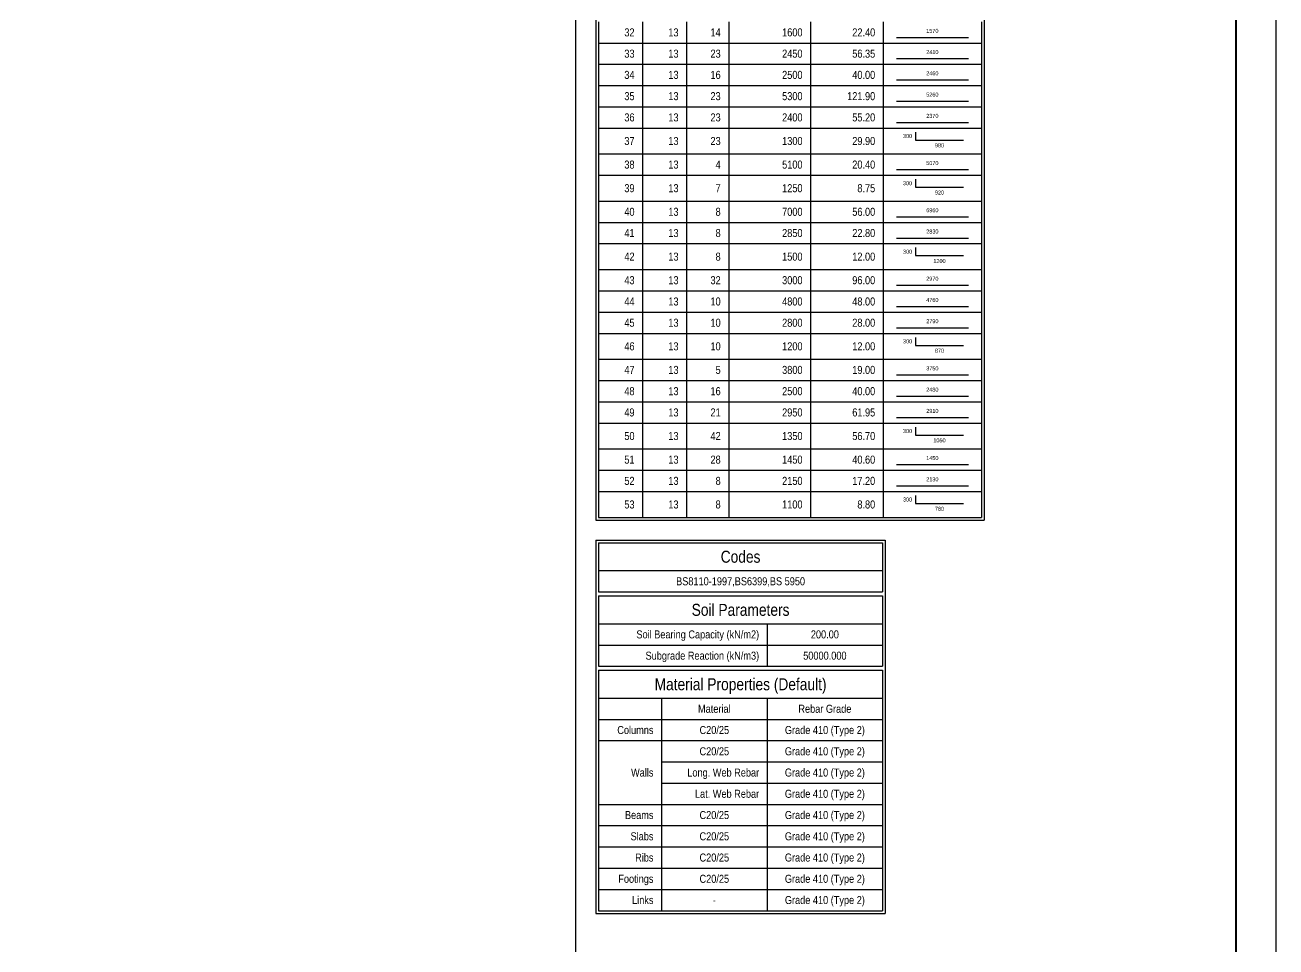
# Model space of a CAD drawing. Extents: x 0 to 206258, y -403073 to 0.
# Drawn here: x 180321 to 195955, y -34566 to -23042 of the extents above; entities that cross this region are included whole.
import ezdxf
from ezdxf.enums import TextEntityAlignment as Align

# ---------------------------------------------------------------- set-up
doc = ezdxf.new("R2010")
doc.units = 0
doc.header["$LTSCALE"] = 1000
for name, color, linetype in [('Quantity Table Header', 1, 'Continuous'), ('Quantity Table Title', 1, 'Continuous'), ('Section Small Text', 5, 'Continuous'), ('SHEETSUMMARY-50', 1, 'Continuous'), ('SheetView', 40, 'Continuous'), ('SheetViewOut', 231, 'Continuous')]:
    doc.layers.add(name, color=color, linetype=linetype)
for name, color, linetype, true_color in [('Quantity Table Line', 171, 'Continuous', 0xaaaaff), ('Quantity Table Rebar Line', 112, 'Continuous', 0x00bd5e), ('Quantity Table Text', 8, 'Continuous', 0x414141)]:
    doc.layers.add(name, color=color, linetype=linetype, true_color=true_color)
doc.styles.add('Quantity Table Header', font='ARIALN.TTF', dxfattribs={"height": 100})
doc.styles.add('Quantity Table Text', font='ARIALN.TTF', dxfattribs={"height": 100})
doc.styles.add('Quantity Table Title', font='ARIALN.TTF', dxfattribs={"height": 150})
doc.styles.add('Section Small Text', font='ARIALN.TTF', dxfattribs={"height": 50})

msp = doc.modelspace()

# ---------------------------------------------------------------- linework, layer by layer
at = {"layer": 'Quantity Table Line', "transparency": 33554687}
for points in [[(187455.305, -12896.707), (187455.305, -29230.298)], [(192307.908, -12896.707), (192307.908, -29230.298)], [(187488.638, -23001.653), (187488.638, -23267.278)], [(188038.356, -23001.653), (188038.356, -23267.278)], [(188038.356, -23001.653), (188038.356, -23267.278)], [(188588.074, -23001.653), (188588.074, -23267.278)], [(188588.074, -23001.653), (188588.074, -23267.278)], [(189114.875, -23001.653), (189114.875, -23267.278)], [(189114.875, -23001.653), (189114.875, -23267.278)], [(190137.639, -23001.653), (190137.639, -23267.278)], [(190137.639, -23001.653), (190137.639, -23267.278)], [(191046.016, -23001.653), (191046.016, -23267.278)], [(191046.016, -23001.653), (191046.016, -23267.278)], [(192274.575, -23001.653), (192274.575, -23267.278)], [(187488.638, -23267.278), (188038.356, -23267.278)], [(187488.638, -23267.278), (188038.356, -23267.278)], [(187488.638, -23267.278), (187488.638, -23532.903)], [(188038.356, -23267.278), (188588.074, -23267.278)], [(188038.356, -23267.278), (188038.356, -23532.903)], [(188038.356, -23267.278), (188588.074, -23267.278)], [(188038.356, -23267.278), (188038.356, -23532.903)], [(188588.074, -23267.278), (189114.875, -23267.278)], [(188588.074, -23267.278), (188588.074, -23532.903)], [(188588.074, -23267.278), (189114.875, -23267.278)], [(188588.074, -23267.278), (188588.074, -23532.903)], [(189114.875, -23267.278), (190137.639, -23267.278)], [(189114.875, -23267.278), (189114.875, -23532.903)], [(189114.875, -23267.278), (190137.639, -23267.278)], [(189114.875, -23267.278), (189114.875, -23532.903)], [(190137.639, -23267.278), (191046.016, -23267.278)], [(190137.639, -23267.278), (190137.639, -23532.903)], [(190137.639, -23267.278), (191046.016, -23267.278)], [(190137.639, -23267.278), (190137.639, -23532.903)], [(191046.016, -23267.278), (192274.575, -23267.278)], [(191046.016, -23267.278), (191046.016, -23532.903)], [(191046.016, -23267.278), (192274.575, -23267.278)], [(191046.016, -23267.278), (191046.016, -23532.903)], [(192274.575, -23267.278), (192274.575, -23532.903)], [(187488.638, -23532.903), (188038.356, -23532.903)], [(187488.638, -23532.903), (188038.356, -23532.903)], [(187488.638, -23532.903), (187488.638, -23798.528)], [(188038.356, -23532.903), (188588.074, -23532.903)], [(188038.356, -23532.903), (188038.356, -23798.528)], [(188038.356, -23532.903), (188588.074, -23532.903)], [(188038.356, -23532.903), (188038.356, -23798.528)], [(188588.074, -23532.903), (189114.875, -23532.903)], [(188588.074, -23532.903), (188588.074, -23798.528)], [(188588.074, -23532.903), (189114.875, -23532.903)], [(188588.074, -23532.903), (188588.074, -23798.528)], [(189114.875, -23532.903), (190137.639, -23532.903)], [(189114.875, -23532.903), (189114.875, -23798.528)], [(189114.875, -23532.903), (190137.639, -23532.903)], [(189114.875, -23532.903), (189114.875, -23798.528)], [(190137.639, -23532.903), (191046.016, -23532.903)], [(190137.639, -23532.903), (190137.639, -23798.528)], [(190137.639, -23532.903), (191046.016, -23532.903)], [(190137.639, -23532.903), (190137.639, -23798.528)], [(191046.016, -23532.903), (192274.575, -23532.903)], [(191046.016, -23532.903), (191046.016, -23798.528)], [(191046.016, -23532.903), (192274.575, -23532.903)], [(191046.016, -23532.903), (191046.016, -23798.528)], [(192274.575, -23532.903), (192274.575, -23798.528)], [(187488.638, -23798.528), (188038.356, -23798.528)], [(187488.638, -23798.528), (188038.356, -23798.528)], [(187488.638, -23798.528), (187488.638, -24064.153)], [(188038.356, -23798.528), (188588.074, -23798.528)], [(188038.356, -23798.528), (188038.356, -24064.153)], [(188038.356, -23798.528), (188588.074, -23798.528)], [(188038.356, -23798.528), (188038.356, -24064.153)], [(188588.074, -23798.528), (189114.875, -23798.528)], [(188588.074, -23798.528), (188588.074, -24064.153)], [(188588.074, -23798.528), (189114.875, -23798.528)], [(188588.074, -23798.528), (188588.074, -24064.153)], [(189114.875, -23798.528), (190137.639, -23798.528)], [(189114.875, -23798.528), (189114.875, -24064.153)], [(189114.875, -23798.528), (190137.639, -23798.528)], [(189114.875, -23798.528), (189114.875, -24064.153)], [(190137.639, -23798.528), (191046.016, -23798.528)], [(190137.639, -23798.528), (190137.639, -24064.153)], [(190137.639, -23798.528), (191046.016, -23798.528)], [(190137.639, -23798.528), (190137.639, -24064.153)], [(191046.016, -23798.528), (192274.575, -23798.528)], [(191046.016, -23798.528), (191046.016, -24064.153)], [(191046.016, -23798.528), (192274.575, -23798.528)], [(191046.016, -23798.528), (191046.016, -24064.153)], [(192274.575, -23798.528), (192274.575, -24064.153)], [(187488.638, -24064.153), (188038.356, -24064.153)], [(187488.638, -24064.153), (188038.356, -24064.153)], [(187488.638, -24064.153), (187488.638, -24329.778)], [(188038.356, -24064.153), (188588.074, -24064.153)], [(188038.356, -24064.153), (188038.356, -24329.778)], [(188038.356, -24064.153), (188588.074, -24064.153)], [(188038.356, -24064.153), (188038.356, -24329.778)], [(188588.074, -24064.153), (189114.875, -24064.153)], [(188588.074, -24064.153), (188588.074, -24329.778)], [(188588.074, -24064.153), (189114.875, -24064.153)], [(188588.074, -24064.153), (188588.074, -24329.778)], [(189114.875, -24064.153), (190137.639, -24064.153)], [(189114.875, -24064.153), (189114.875, -24329.778)], [(189114.875, -24064.153), (190137.639, -24064.153)], [(189114.875, -24064.153), (189114.875, -24329.778)], [(190137.639, -24064.153), (191046.016, -24064.153)], [(190137.639, -24064.153), (190137.639, -24329.778)], [(190137.639, -24064.153), (191046.016, -24064.153)], [(190137.639, -24064.153), (190137.639, -24329.778)], [(191046.016, -24064.153), (192274.575, -24064.153)], [(191046.016, -24064.153), (191046.016, -24329.778)], [(191046.016, -24064.153), (192274.575, -24064.153)], [(191046.016, -24064.153), (191046.016, -24329.778)], [(192274.575, -24064.153), (192274.575, -24329.778)], [(187488.638, -24329.778), (188038.356, -24329.778)], [(187488.638, -24329.778), (188038.356, -24329.778)], [(187488.638, -24329.778), (187488.638, -24653.996)], [(188038.356, -24329.778), (188588.074, -24329.778)], [(188038.356, -24329.778), (188038.356, -24653.996)], [(188038.356, -24329.778), (188588.074, -24329.778)], [(188038.356, -24329.778), (188038.356, -24653.996)], [(188588.074, -24329.778), (189114.875, -24329.778)], [(188588.074, -24329.778), (188588.074, -24653.996)], [(188588.074, -24329.778), (189114.875, -24329.778)], [(188588.074, -24329.778), (188588.074, -24653.996)], [(189114.875, -24329.778), (190137.639, -24329.778)], [(189114.875, -24329.778), (189114.875, -24653.996)], [(189114.875, -24329.778), (190137.639, -24329.778)], [(189114.875, -24329.778), (189114.875, -24653.996)], [(190137.639, -24329.778), (191046.016, -24329.778)], [(190137.639, -24329.778), (190137.639, -24653.996)], [(190137.639, -24329.778), (191046.016, -24329.778)], [(190137.639, -24329.778), (190137.639, -24653.996)], [(191046.016, -24329.778), (192274.575, -24329.778)], [(191046.016, -24329.778), (191046.016, -24653.996)], [(191046.016, -24329.778), (192274.575, -24329.778)], [(191046.016, -24329.778), (191046.016, -24653.996)], [(192274.575, -24329.778), (192274.575, -24653.996)], [(187488.638, -24653.996), (188038.356, -24653.996)], [(187488.638, -24653.996), (188038.356, -24653.996)], [(187488.638, -24653.996), (187488.638, -24919.621)], [(188038.356, -24653.996), (188588.074, -24653.996)], [(188038.356, -24653.996), (188038.356, -24919.621)], [(188038.356, -24653.996), (188588.074, -24653.996)], [(188038.356, -24653.996), (188038.356, -24919.621)], [(188588.074, -24653.996), (189114.875, -24653.996)], [(188588.074, -24653.996), (188588.074, -24919.621)], [(188588.074, -24653.996), (189114.875, -24653.996)], [(188588.074, -24653.996), (188588.074, -24919.621)], [(189114.875, -24653.996), (190137.639, -24653.996)], [(189114.875, -24653.996), (189114.875, -24919.621)], [(189114.875, -24653.996), (190137.639, -24653.996)], [(189114.875, -24653.996), (189114.875, -24919.621)], [(190137.639, -24653.996), (191046.016, -24653.996)], [(190137.639, -24653.996), (190137.639, -24919.621)], [(190137.639, -24653.996), (191046.016, -24653.996)], [(190137.639, -24653.996), (190137.639, -24919.621)], [(191046.016, -24653.996), (192274.575, -24653.996)], [(191046.016, -24653.996), (191046.016, -24919.621)], [(191046.016, -24653.996), (192274.575, -24653.996)], [(191046.016, -24653.996), (191046.016, -24919.621)], [(192274.575, -24653.996), (192274.575, -24919.621)], [(187488.638, -24919.621), (188038.356, -24919.621)], [(187488.638, -24919.621), (188038.356, -24919.621)], [(187488.638, -24919.621), (187488.638, -25243.84)], [(188038.356, -24919.621), (188588.074, -24919.621)], [(188038.356, -24919.621), (188038.356, -25243.84)], [(188038.356, -24919.621), (188588.074, -24919.621)], [(188038.356, -24919.621), (188038.356, -25243.84)], [(188588.074, -24919.621), (189114.875, -24919.621)], [(188588.074, -24919.621), (188588.074, -25243.84)], [(188588.074, -24919.621), (189114.875, -24919.621)], [(188588.074, -24919.621), (188588.074, -25243.84)], [(189114.875, -24919.621), (190137.639, -24919.621)], [(189114.875, -24919.621), (189114.875, -25243.84)], [(189114.875, -24919.621), (190137.639, -24919.621)], [(189114.875, -24919.621), (189114.875, -25243.84)], [(190137.639, -24919.621), (191046.016, -24919.621)], [(190137.639, -24919.621), (190137.639, -25243.84)], [(190137.639, -24919.621), (191046.016, -24919.621)], [(190137.639, -24919.621), (190137.639, -25243.84)], [(191046.016, -24919.621), (192274.575, -24919.621)], [(191046.016, -24919.621), (191046.016, -25243.84)], [(191046.016, -24919.621), (192274.575, -24919.621)], [(191046.016, -24919.621), (191046.016, -25243.84)], [(192274.575, -24919.621), (192274.575, -25243.84)], [(187488.638, -25243.84), (188038.356, -25243.84)], [(187488.638, -25243.84), (188038.356, -25243.84)], [(187488.638, -25243.84), (187488.638, -25509.465)], [(188038.356, -25243.84), (188588.074, -25243.84)], [(188038.356, -25243.84), (188038.356, -25509.465)], [(188038.356, -25243.84), (188588.074, -25243.84)], [(188038.356, -25243.84), (188038.356, -25509.465)], [(188588.074, -25243.84), (189114.875, -25243.84)], [(188588.074, -25243.84), (188588.074, -25509.465)], [(188588.074, -25243.84), (189114.875, -25243.84)], [(188588.074, -25243.84), (188588.074, -25509.465)], [(189114.875, -25243.84), (190137.639, -25243.84)], [(189114.875, -25243.84), (189114.875, -25509.465)], [(189114.875, -25243.84), (190137.639, -25243.84)], [(189114.875, -25243.84), (189114.875, -25509.465)], [(190137.639, -25243.84), (191046.016, -25243.84)], [(190137.639, -25243.84), (190137.639, -25509.465)], [(190137.639, -25243.84), (191046.016, -25243.84)], [(190137.639, -25243.84), (190137.639, -25509.465)], [(191046.016, -25243.84), (192274.575, -25243.84)], [(191046.016, -25243.84), (191046.016, -25509.465)], [(191046.016, -25243.84), (192274.575, -25243.84)], [(191046.016, -25243.84), (191046.016, -25509.465)], [(192274.575, -25243.84), (192274.575, -25509.465)], [(187488.638, -25509.465), (188038.356, -25509.465)], [(187488.638, -25509.465), (188038.356, -25509.465)], [(187488.638, -25509.465), (187488.638, -25775.09)], [(188038.356, -25509.465), (188588.074, -25509.465)], [(188038.356, -25509.465), (188038.356, -25775.09)], [(188038.356, -25509.465), (188588.074, -25509.465)], [(188038.356, -25509.465), (188038.356, -25775.09)], [(188588.074, -25509.465), (189114.875, -25509.465)], [(188588.074, -25509.465), (188588.074, -25775.09)], [(188588.074, -25509.465), (189114.875, -25509.465)], [(188588.074, -25509.465), (188588.074, -25775.09)], [(189114.875, -25509.465), (190137.639, -25509.465)], [(189114.875, -25509.465), (189114.875, -25775.09)], [(189114.875, -25509.465), (190137.639, -25509.465)], [(189114.875, -25509.465), (189114.875, -25775.09)], [(190137.639, -25509.465), (191046.016, -25509.465)], [(190137.639, -25509.465), (190137.639, -25775.09)], [(190137.639, -25509.465), (191046.016, -25509.465)], [(190137.639, -25509.465), (190137.639, -25775.09)], [(191046.016, -25509.465), (192274.575, -25509.465)], [(191046.016, -25509.465), (191046.016, -25775.09)], [(191046.016, -25509.465), (192274.575, -25509.465)], [(191046.016, -25509.465), (191046.016, -25775.09)], [(192274.575, -25509.465), (192274.575, -25775.09)], [(187488.638, -25775.09), (188038.356, -25775.09)], [(187488.638, -25775.09), (188038.356, -25775.09)], [(187488.638, -25775.09), (187488.638, -26099.309)], [(188038.356, -25775.09), (188588.074, -25775.09)], [(188038.356, -25775.09), (188038.356, -26099.309)], [(188038.356, -25775.09), (188588.074, -25775.09)], [(188038.356, -25775.09), (188038.356, -26099.309)], [(188588.074, -25775.09), (189114.875, -25775.09)], [(188588.074, -25775.09), (188588.074, -26099.309)], [(188588.074, -25775.09), (189114.875, -25775.09)], [(188588.074, -25775.09), (188588.074, -26099.309)], [(189114.875, -25775.09), (190137.639, -25775.09)], [(189114.875, -25775.09), (189114.875, -26099.309)], [(189114.875, -25775.09), (190137.639, -25775.09)], [(189114.875, -25775.09), (189114.875, -26099.309)], [(190137.639, -25775.09), (191046.016, -25775.09)], [(190137.639, -25775.09), (190137.639, -26099.309)], [(190137.639, -25775.09), (191046.016, -25775.09)], [(190137.639, -25775.09), (190137.639, -26099.309)], [(191046.016, -25775.09), (192274.575, -25775.09)], [(191046.016, -25775.09), (191046.016, -26099.309)], [(191046.016, -25775.09), (192274.575, -25775.09)], [(191046.016, -25775.09), (191046.016, -26099.309)], [(192274.575, -25775.09), (192274.575, -26099.309)], [(187488.638, -26099.309), (188038.356, -26099.309)], [(187488.638, -26099.309), (188038.356, -26099.309)], [(187488.638, -26099.309), (187488.638, -26364.934)], [(188038.356, -26099.309), (188588.074, -26099.309)], [(188038.356, -26099.309), (188038.356, -26364.934)], [(188038.356, -26099.309), (188588.074, -26099.309)], [(188038.356, -26099.309), (188038.356, -26364.934)], [(188588.074, -26099.309), (189114.875, -26099.309)], [(188588.074, -26099.309), (188588.074, -26364.934)], [(188588.074, -26099.309), (189114.875, -26099.309)], [(188588.074, -26099.309), (188588.074, -26364.934)], [(189114.875, -26099.309), (190137.639, -26099.309)], [(189114.875, -26099.309), (189114.875, -26364.934)], [(189114.875, -26099.309), (190137.639, -26099.309)], [(189114.875, -26099.309), (189114.875, -26364.934)], [(190137.639, -26099.309), (191046.016, -26099.309)], [(190137.639, -26099.309), (190137.639, -26364.934)], [(190137.639, -26099.309), (191046.016, -26099.309)], [(190137.639, -26099.309), (190137.639, -26364.934)], [(191046.016, -26099.309), (192274.575, -26099.309)], [(191046.016, -26099.309), (191046.016, -26364.934)], [(191046.016, -26099.309), (192274.575, -26099.309)], [(191046.016, -26099.309), (191046.016, -26364.934)], [(192274.575, -26099.309), (192274.575, -26364.934)], [(187488.638, -26364.934), (188038.356, -26364.934)], [(187488.638, -26364.934), (188038.356, -26364.934)], [(187488.638, -26364.934), (187488.638, -26630.559)], [(188038.356, -26364.934), (188588.074, -26364.934)], [(188038.356, -26364.934), (188038.356, -26630.559)], [(188038.356, -26364.934), (188588.074, -26364.934)], [(188038.356, -26364.934), (188038.356, -26630.559)], [(188588.074, -26364.934), (189114.875, -26364.934)], [(188588.074, -26364.934), (188588.074, -26630.559)], [(188588.074, -26364.934), (189114.875, -26364.934)], [(188588.074, -26364.934), (188588.074, -26630.559)], [(189114.875, -26364.934), (190137.639, -26364.934)], [(189114.875, -26364.934), (189114.875, -26630.559)], [(189114.875, -26364.934), (190137.639, -26364.934)], [(189114.875, -26364.934), (189114.875, -26630.559)], [(190137.639, -26364.934), (191046.016, -26364.934)], [(190137.639, -26364.934), (190137.639, -26630.559)], [(190137.639, -26364.934), (191046.016, -26364.934)], [(190137.639, -26364.934), (190137.639, -26630.559)], [(191046.016, -26364.934), (192274.575, -26364.934)], [(191046.016, -26364.934), (191046.016, -26630.559)], [(191046.016, -26364.934), (192274.575, -26364.934)], [(191046.016, -26364.934), (191046.016, -26630.559)], [(192274.575, -26364.934), (192274.575, -26630.559)], [(187488.638, -26630.559), (188038.356, -26630.559)], [(187488.638, -26630.559), (188038.356, -26630.559)], [(187488.638, -26630.559), (187488.638, -26896.184)], [(188038.356, -26630.559), (188588.074, -26630.559)], [(188038.356, -26630.559), (188038.356, -26896.184)], [(188038.356, -26630.559), (188588.074, -26630.559)], [(188038.356, -26630.559), (188038.356, -26896.184)], [(188588.074, -26630.559), (189114.875, -26630.559)], [(188588.074, -26630.559), (188588.074, -26896.184)], [(188588.074, -26630.559), (189114.875, -26630.559)], [(188588.074, -26630.559), (188588.074, -26896.184)], [(189114.875, -26630.559), (190137.639, -26630.559)], [(189114.875, -26630.559), (189114.875, -26896.184)], [(189114.875, -26630.559), (190137.639, -26630.559)], [(189114.875, -26630.559), (189114.875, -26896.184)], [(190137.639, -26630.559), (191046.016, -26630.559)], [(190137.639, -26630.559), (190137.639, -26896.184)], [(190137.639, -26630.559), (191046.016, -26630.559)], [(190137.639, -26630.559), (190137.639, -26896.184)], [(191046.016, -26630.559), (192274.575, -26630.559)], [(191046.016, -26630.559), (191046.016, -26896.184)], [(191046.016, -26630.559), (192274.575, -26630.559)], [(191046.016, -26630.559), (191046.016, -26896.184)], [(192274.575, -26630.559), (192274.575, -26896.184)], [(187488.638, -26896.184), (188038.356, -26896.184)], [(187488.638, -26896.184), (188038.356, -26896.184)], [(187488.638, -26896.184), (187488.638, -27220.402)], [(188038.356, -26896.184), (188588.074, -26896.184)], [(188038.356, -26896.184), (188038.356, -27220.402)], [(188038.356, -26896.184), (188588.074, -26896.184)], [(188038.356, -26896.184), (188038.356, -27220.402)], [(188588.074, -26896.184), (189114.875, -26896.184)], [(188588.074, -26896.184), (188588.074, -27220.402)], [(188588.074, -26896.184), (189114.875, -26896.184)], [(188588.074, -26896.184), (188588.074, -27220.402)], [(189114.875, -26896.184), (190137.639, -26896.184)], [(189114.875, -26896.184), (189114.875, -27220.402)], [(189114.875, -26896.184), (190137.639, -26896.184)], [(189114.875, -26896.184), (189114.875, -27220.402)], [(190137.639, -26896.184), (191046.016, -26896.184)], [(190137.639, -26896.184), (190137.639, -27220.402)], [(190137.639, -26896.184), (191046.016, -26896.184)], [(190137.639, -26896.184), (190137.639, -27220.402)], [(191046.016, -26896.184), (192274.575, -26896.184)], [(191046.016, -26896.184), (191046.016, -27220.402)], [(191046.016, -26896.184), (192274.575, -26896.184)], [(191046.016, -26896.184), (191046.016, -27220.402)], [(192274.575, -26896.184), (192274.575, -27220.402)], [(187488.638, -27220.402), (188038.356, -27220.402)], [(187488.638, -27220.402), (188038.356, -27220.402)], [(187488.638, -27220.402), (187488.638, -27486.027)], [(188038.356, -27220.402), (188588.074, -27220.402)], [(188038.356, -27220.402), (188038.356, -27486.027)], [(188038.356, -27220.402), (188588.074, -27220.402)], [(188038.356, -27220.402), (188038.356, -27486.027)], [(188588.074, -27220.402), (189114.875, -27220.402)], [(188588.074, -27220.402), (188588.074, -27486.027)], [(188588.074, -27220.402), (189114.875, -27220.402)], [(188588.074, -27220.402), (188588.074, -27486.027)], [(189114.875, -27220.402), (190137.639, -27220.402)], [(189114.875, -27220.402), (189114.875, -27486.027)], [(189114.875, -27220.402), (190137.639, -27220.402)], [(189114.875, -27220.402), (189114.875, -27486.027)], [(190137.639, -27220.402), (191046.016, -27220.402)], [(190137.639, -27220.402), (190137.639, -27486.027)], [(190137.639, -27220.402), (191046.016, -27220.402)], [(190137.639, -27220.402), (190137.639, -27486.027)], [(191046.016, -27220.402), (192274.575, -27220.402)], [(191046.016, -27220.402), (191046.016, -27486.027)], [(191046.016, -27220.402), (192274.575, -27220.402)], [(191046.016, -27220.402), (191046.016, -27486.027)], [(192274.575, -27220.402), (192274.575, -27486.027)], [(187488.638, -27486.027), (188038.356, -27486.027)], [(187488.638, -27486.027), (188038.356, -27486.027)], [(187488.638, -27486.027), (187488.638, -27751.652)], [(188038.356, -27486.027), (188588.074, -27486.027)], [(188038.356, -27486.027), (188038.356, -27751.652)], [(188038.356, -27486.027), (188588.074, -27486.027)], [(188038.356, -27486.027), (188038.356, -27751.652)], [(188588.074, -27486.027), (189114.875, -27486.027)], [(188588.074, -27486.027), (188588.074, -27751.652)], [(188588.074, -27486.027), (189114.875, -27486.027)], [(188588.074, -27486.027), (188588.074, -27751.652)], [(189114.875, -27486.027), (190137.639, -27486.027)], [(189114.875, -27486.027), (189114.875, -27751.652)], [(189114.875, -27486.027), (190137.639, -27486.027)], [(189114.875, -27486.027), (189114.875, -27751.652)], [(190137.639, -27486.027), (191046.016, -27486.027)], [(190137.639, -27486.027), (190137.639, -27751.652)], [(190137.639, -27486.027), (191046.016, -27486.027)], [(190137.639, -27486.027), (190137.639, -27751.652)], [(191046.016, -27486.027), (192274.575, -27486.027)], [(191046.016, -27486.027), (191046.016, -27751.652)], [(191046.016, -27486.027), (192274.575, -27486.027)], [(191046.016, -27486.027), (191046.016, -27751.652)], [(192274.575, -27486.027), (192274.575, -27751.652)], [(187488.638, -27751.652), (188038.356, -27751.652)], [(187488.638, -27751.652), (188038.356, -27751.652)], [(187488.638, -27751.652), (187488.638, -28017.277)], [(188038.356, -27751.652), (188588.074, -27751.652)], [(188038.356, -27751.652), (188038.356, -28017.277)], [(188038.356, -27751.652), (188588.074, -27751.652)], [(188038.356, -27751.652), (188038.356, -28017.277)], [(188588.074, -27751.652), (189114.875, -27751.652)], [(188588.074, -27751.652), (188588.074, -28017.277)], [(188588.074, -27751.652), (189114.875, -27751.652)], [(188588.074, -27751.652), (188588.074, -28017.277)], [(189114.875, -27751.652), (190137.639, -27751.652)], [(189114.875, -27751.652), (189114.875, -28017.277)], [(189114.875, -27751.652), (190137.639, -27751.652)], [(189114.875, -27751.652), (189114.875, -28017.277)], [(190137.639, -27751.652), (191046.016, -27751.652)], [(190137.639, -27751.652), (190137.639, -28017.277)], [(190137.639, -27751.652), (191046.016, -27751.652)], [(190137.639, -27751.652), (190137.639, -28017.277)], [(191046.016, -27751.652), (192274.575, -27751.652)], [(191046.016, -27751.652), (191046.016, -28017.277)], [(191046.016, -27751.652), (192274.575, -27751.652)], [(191046.016, -27751.652), (191046.016, -28017.277)], [(192274.575, -27751.652), (192274.575, -28017.277)], [(187488.638, -28017.277), (188038.356, -28017.277)], [(187488.638, -28017.277), (188038.356, -28017.277)], [(187488.638, -28017.277), (187488.638, -28341.496)], [(188038.356, -28017.277), (188588.074, -28017.277)], [(188038.356, -28017.277), (188038.356, -28341.496)], [(188038.356, -28017.277), (188588.074, -28017.277)], [(188038.356, -28017.277), (188038.356, -28341.496)], [(188588.074, -28017.277), (189114.875, -28017.277)], [(188588.074, -28017.277), (188588.074, -28341.496)], [(188588.074, -28017.277), (189114.875, -28017.277)], [(188588.074, -28017.277), (188588.074, -28341.496)], [(189114.875, -28017.277), (190137.639, -28017.277)], [(189114.875, -28017.277), (189114.875, -28341.496)], [(189114.875, -28017.277), (190137.639, -28017.277)], [(189114.875, -28017.277), (189114.875, -28341.496)], [(190137.639, -28017.277), (191046.016, -28017.277)], [(190137.639, -28017.277), (190137.639, -28341.496)], [(190137.639, -28017.277), (191046.016, -28017.277)], [(190137.639, -28017.277), (190137.639, -28341.496)], [(191046.016, -28017.277), (192274.575, -28017.277)], [(191046.016, -28017.277), (191046.016, -28341.496)], [(191046.016, -28017.277), (192274.575, -28017.277)], [(191046.016, -28017.277), (191046.016, -28341.496)], [(192274.575, -28017.277), (192274.575, -28341.496)], [(187488.638, -28341.496), (188038.356, -28341.496)], [(187488.638, -28341.496), (188038.356, -28341.496)], [(187488.638, -28341.496), (187488.638, -28607.121)], [(188038.356, -28341.496), (188588.074, -28341.496)], [(188038.356, -28341.496), (188038.356, -28607.121)], [(188038.356, -28341.496), (188588.074, -28341.496)], [(188038.356, -28341.496), (188038.356, -28607.121)], [(188588.074, -28341.496), (189114.875, -28341.496)], [(188588.074, -28341.496), (188588.074, -28607.121)], [(188588.074, -28341.496), (189114.875, -28341.496)], [(188588.074, -28341.496), (188588.074, -28607.121)], [(189114.875, -28341.496), (190137.639, -28341.496)], [(189114.875, -28341.496), (189114.875, -28607.121)], [(189114.875, -28341.496), (190137.639, -28341.496)], [(189114.875, -28341.496), (189114.875, -28607.121)], [(190137.639, -28341.496), (191046.016, -28341.496)], [(190137.639, -28341.496), (190137.639, -28607.121)], [(190137.639, -28341.496), (191046.016, -28341.496)], [(190137.639, -28341.496), (190137.639, -28607.121)], [(191046.016, -28341.496), (192274.575, -28341.496)], [(191046.016, -28341.496), (191046.016, -28607.121)], [(191046.016, -28341.496), (192274.575, -28341.496)], [(191046.016, -28341.496), (191046.016, -28607.121)], [(192274.575, -28341.496), (192274.575, -28607.121)], [(187488.638, -28607.121), (188038.356, -28607.121)], [(187488.638, -28607.121), (188038.356, -28607.121)], [(187488.638, -28607.121), (187488.638, -28872.746)], [(188038.356, -28607.121), (188588.074, -28607.121)], [(188038.356, -28607.121), (188038.356, -28872.746)], [(188038.356, -28607.121), (188588.074, -28607.121)], [(188038.356, -28607.121), (188038.356, -28872.746)], [(188588.074, -28607.121), (189114.875, -28607.121)], [(188588.074, -28607.121), (188588.074, -28872.746)], [(188588.074, -28607.121), (189114.875, -28607.121)], [(188588.074, -28607.121), (188588.074, -28872.746)], [(189114.875, -28607.121), (190137.639, -28607.121)], [(189114.875, -28607.121), (189114.875, -28872.746)], [(189114.875, -28607.121), (190137.639, -28607.121)], [(189114.875, -28607.121), (189114.875, -28872.746)], [(190137.639, -28607.121), (191046.016, -28607.121)], [(190137.639, -28607.121), (190137.639, -28872.746)], [(190137.639, -28607.121), (191046.016, -28607.121)], [(190137.639, -28607.121), (190137.639, -28872.746)], [(191046.016, -28607.121), (192274.575, -28607.121)], [(191046.016, -28607.121), (191046.016, -28872.746)], [(191046.016, -28607.121), (192274.575, -28607.121)], [(191046.016, -28607.121), (191046.016, -28872.746)], [(192274.575, -28607.121), (192274.575, -28872.746)], [(187488.638, -28872.746), (188038.356, -28872.746)], [(187488.638, -28872.746), (188038.356, -28872.746)], [(187488.638, -28872.746), (187488.638, -29196.964)], [(188038.356, -28872.746), (188588.074, -28872.746)], [(188038.356, -28872.746), (188038.356, -29196.964)], [(188038.356, -28872.746), (188588.074, -28872.746)], [(188038.356, -28872.746), (188038.356, -29196.964)], [(188588.074, -28872.746), (189114.875, -28872.746)], [(188588.074, -28872.746), (188588.074, -29196.964)], [(188588.074, -28872.746), (189114.875, -28872.746)], [(188588.074, -28872.746), (188588.074, -29196.964)], [(189114.875, -28872.746), (190137.639, -28872.746)], [(189114.875, -28872.746), (189114.875, -29196.964)], [(189114.875, -28872.746), (190137.639, -28872.746)], [(189114.875, -28872.746), (189114.875, -29196.964)], [(190137.639, -28872.746), (191046.016, -28872.746)], [(190137.639, -28872.746), (190137.639, -29196.964)], [(190137.639, -28872.746), (191046.016, -28872.746)], [(190137.639, -28872.746), (190137.639, -29196.964)], [(191046.016, -28872.746), (192274.575, -28872.746)], [(191046.016, -28872.746), (191046.016, -29196.964)], [(191046.016, -28872.746), (192274.575, -28872.746)], [(191046.016, -28872.746), (191046.016, -29196.964)], [(192274.575, -28872.746), (192274.575, -29196.964)], [(187455.305, -29230.298), (192307.908, -29230.298)], [(187488.638, -29196.964), (188038.356, -29196.964)], [(188038.356, -29196.964), (188588.074, -29196.964)], [(188588.074, -29196.964), (189114.875, -29196.964)], [(189114.875, -29196.964), (190137.639, -29196.964)], [(190137.639, -29196.964), (191046.016, -29196.964)], [(191046.016, -29196.964), (192274.575, -29196.964)], [(187455.305, -29480.298), (191071.71, -29480.298)], [(187455.305, -29480.298), (187455.305, -34145.401)], [(187488.638, -29513.631), (191038.377, -29513.631)], [(187488.638, -29513.631), (187488.638, -29862.069)], [(191038.377, -29513.631), (191038.377, -29862.069)], [(191071.71, -29480.298), (191071.71, -34145.401)], [(187488.638, -29862.069), (191038.377, -29862.069)], [(187488.638, -29862.069), (191038.377, -29862.069)], [(187488.638, -29862.069), (187488.638, -30127.694)], [(191038.377, -29862.069), (191038.377, -30127.694)], [(187488.638, -30127.694), (191038.377, -30127.694)], [(187488.638, -30177.694), (191038.377, -30177.694)], [(187488.638, -30177.694), (187488.638, -30526.131)], [(191038.377, -30177.694), (191038.377, -30526.131)], [(187488.638, -30526.131), (191038.377, -30526.131)], [(187488.638, -30526.131), (189595.625, -30526.131)], [(187488.638, -30526.131), (187488.638, -30791.756)], [(189595.625, -30526.131), (189595.625, -30791.756)], [(189595.625, -30526.131), (191038.377, -30526.131)], [(189595.625, -30526.131), (189595.625, -30791.756)], [(191038.377, -30526.131), (191038.377, -30791.756)], [(187488.638, -30791.756), (189595.625, -30791.756)], [(187488.638, -30791.756), (189595.625, -30791.756)], [(187488.638, -30791.756), (187488.638, -31057.381)], [(189595.625, -30791.756), (191038.377, -30791.756)], [(189595.625, -30791.756), (189595.625, -31057.381)], [(189595.625, -30791.756), (191038.377, -30791.756)], [(189595.625, -30791.756), (189595.625, -31057.381)], [(191038.377, -30791.756), (191038.377, -31057.381)], [(187488.638, -31057.381), (189595.625, -31057.381)], [(187488.638, -31107.381), (191038.377, -31107.381)], [(187488.638, -31107.381), (187488.638, -31455.818)], [(189595.625, -31057.381), (191038.377, -31057.381)], [(191038.377, -31107.381), (191038.377, -31455.818)], [(187488.638, -31455.818), (191038.377, -31455.818)], [(187488.638, -31455.818), (188274.944, -31455.818)], [(187488.638, -31455.818), (187488.638, -31721.443)], [(188274.944, -31455.818), (188274.944, -31721.443)], [(188274.944, -31455.818), (189595.625, -31455.818)], [(188274.944, -31455.818), (188274.944, -31721.443)], [(189595.625, -31455.818), (189595.625, -31721.443)], [(189595.625, -31455.818), (191038.377, -31455.818)], [(189595.625, -31455.818), (189595.625, -31721.443)], [(191038.377, -31455.818), (191038.377, -31721.443)], [(187488.638, -31721.443), (188274.944, -31721.443)], [(187488.638, -31721.443), (188274.944, -31721.443)], [(187488.638, -31721.443), (187488.638, -31987.068)], [(188274.944, -31721.443), (189595.625, -31721.443)], [(188274.944, -31721.443), (188274.944, -31987.068)], [(188274.944, -31721.443), (189595.625, -31721.443)], [(188274.944, -31721.443), (188274.944, -31987.068)], [(189595.625, -31721.443), (191038.377, -31721.443)], [(189595.625, -31721.443), (189595.625, -31987.068)], [(189595.625, -31721.443), (191038.377, -31721.443)], [(189595.625, -31721.443), (189595.625, -31987.068)], [(191038.377, -31721.443), (191038.377, -31987.068)], [(187488.638, -31987.068), (188274.944, -31987.068)], [(187488.638, -31987.068), (188274.944, -31987.068)], [(187488.638, -31987.068), (187488.638, -32783.943)], [(188274.944, -31987.068), (189595.625, -31987.068)], [(188274.944, -31987.068), (188274.944, -32783.943)], [(188274.944, -31987.068), (189595.625, -31987.068)], [(188274.944, -31987.068), (188274.944, -32252.693)], [(189595.625, -31987.068), (191038.377, -31987.068)], [(189595.625, -31987.068), (189595.625, -32252.693)], [(189595.625, -31987.068), (191038.377, -31987.068)], [(189595.625, -31987.068), (189595.625, -32252.693)], [(191038.377, -31987.068), (191038.377, -32252.693)], [(188274.944, -32252.693), (189595.625, -32252.693)], [(188274.944, -32252.693), (189595.625, -32252.693)], [(188274.944, -32252.693), (188274.944, -32518.318)], [(189595.625, -32252.693), (191038.377, -32252.693)], [(189595.625, -32252.693), (189595.625, -32518.318)], [(189595.625, -32252.693), (191038.377, -32252.693)], [(189595.625, -32252.693), (189595.625, -32518.318)], [(191038.377, -32252.693), (191038.377, -32518.318)], [(188274.944, -32518.318), (189595.625, -32518.318)], [(188274.944, -32518.318), (189595.625, -32518.318)], [(188274.944, -32518.318), (188274.944, -32783.943)], [(189595.625, -32518.318), (191038.377, -32518.318)], [(189595.625, -32518.318), (189595.625, -32783.943)], [(189595.625, -32518.318), (191038.377, -32518.318)], [(189595.625, -32518.318), (189595.625, -32783.943)], [(191038.377, -32518.318), (191038.377, -32783.943)], [(187488.638, -32783.943), (188274.944, -32783.943)], [(187488.638, -32783.943), (188274.944, -32783.943)], [(187488.638, -32783.943), (187488.638, -33049.568)], [(188274.944, -32783.943), (189595.625, -32783.943)], [(188274.944, -32783.943), (188274.944, -33049.568)], [(188274.944, -32783.943), (189595.625, -32783.943)], [(188274.944, -32783.943), (188274.944, -33049.568)], [(189595.625, -32783.943), (191038.377, -32783.943)], [(189595.625, -32783.943), (189595.625, -33049.568)], [(189595.625, -32783.943), (191038.377, -32783.943)], [(189595.625, -32783.943), (189595.625, -33049.568)], [(191038.377, -32783.943), (191038.377, -33049.568)], [(187488.638, -33049.568), (188274.944, -33049.568)], [(187488.638, -33049.568), (188274.944, -33049.568)], [(187488.638, -33049.568), (187488.638, -33315.193)], [(188274.944, -33049.568), (189595.625, -33049.568)], [(188274.944, -33049.568), (188274.944, -33315.193)], [(188274.944, -33049.568), (189595.625, -33049.568)], [(188274.944, -33049.568), (188274.944, -33315.193)], [(189595.625, -33049.568), (191038.377, -33049.568)], [(189595.625, -33049.568), (189595.625, -33315.193)], [(189595.625, -33049.568), (191038.377, -33049.568)], [(189595.625, -33049.568), (189595.625, -33315.193)], [(191038.377, -33049.568), (191038.377, -33315.193)], [(187488.638, -33315.193), (188274.944, -33315.193)], [(187488.638, -33315.193), (188274.944, -33315.193)], [(187488.638, -33315.193), (187488.638, -33580.818)], [(188274.944, -33315.193), (189595.625, -33315.193)], [(188274.944, -33315.193), (188274.944, -33580.818)], [(188274.944, -33315.193), (189595.625, -33315.193)], [(188274.944, -33315.193), (188274.944, -33580.818)], [(189595.625, -33315.193), (191038.377, -33315.193)], [(189595.625, -33315.193), (189595.625, -33580.818)], [(189595.625, -33315.193), (191038.377, -33315.193)], [(189595.625, -33315.193), (189595.625, -33580.818)], [(191038.377, -33315.193), (191038.377, -33580.818)], [(187488.638, -33580.818), (188274.944, -33580.818)], [(187488.638, -33580.818), (188274.944, -33580.818)], [(187488.638, -33580.818), (187488.638, -33846.443)], [(188274.944, -33580.818), (189595.625, -33580.818)], [(188274.944, -33580.818), (188274.944, -33846.443)], [(188274.944, -33580.818), (189595.625, -33580.818)], [(188274.944, -33580.818), (188274.944, -33846.443)], [(189595.625, -33580.818), (191038.377, -33580.818)], [(189595.625, -33580.818), (189595.625, -33846.443)], [(189595.625, -33580.818), (191038.377, -33580.818)], [(189595.625, -33580.818), (189595.625, -33846.443)], [(191038.377, -33580.818), (191038.377, -33846.443)], [(187488.638, -33846.443), (188274.944, -33846.443)], [(187488.638, -33846.443), (188274.944, -33846.443)], [(187488.638, -33846.443), (187488.638, -34112.068)], [(188274.944, -33846.443), (189595.625, -33846.443)], [(188274.944, -33846.443), (188274.944, -34112.068)], [(188274.944, -33846.443), (189595.625, -33846.443)], [(188274.944, -33846.443), (188274.944, -34112.068)], [(189595.625, -33846.443), (191038.377, -33846.443)], [(189595.625, -33846.443), (189595.625, -34112.068)], [(189595.625, -33846.443), (191038.377, -33846.443)], [(189595.625, -33846.443), (189595.625, -34112.068)], [(191038.377, -33846.443), (191038.377, -34112.068)], [(187455.305, -34145.401), (191071.71, -34145.401)], [(187488.638, -34112.068), (188274.944, -34112.068)], [(188274.944, -34112.068), (189595.625, -34112.068)], [(189595.625, -34112.068), (191038.377, -34112.068)]]:
    msp.add_lwpolyline(points, dxfattribs=at)
at = {"layer": 'Quantity Table Rebar Line', "transparency": 33554687}
for points in [[(191210.295, -23196.575), (192110.295, -23196.575)], [(191210.295, -23462.2), (192110.295, -23462.2)], [(191210.295, -23727.825), (192110.295, -23727.825)], [(191210.295, -23993.45), (192110.295, -23993.45)], [(191210.295, -24259.075), (192110.295, -24259.075)], [(191449.385, -24379.778), (191449.385, -24479.778), (192049.385, -24479.778)], [(191210.295, -24848.918), (192110.295, -24848.918)], [(191449.385, -24969.621), (191449.385, -25069.621), (192049.385, -25069.621)], [(191210.295, -25438.762), (192110.295, -25438.762)], [(191210.295, -25704.387), (192110.295, -25704.387)], [(191449.385, -25825.09), (191449.385, -25925.09), (192049.385, -25925.09)], [(191210.295, -26294.231), (192110.295, -26294.231)], [(191210.295, -26559.855), (192110.295, -26559.855)], [(191210.295, -26825.48), (192110.295, -26825.48)], [(191449.385, -26946.184), (191449.385, -27046.184), (192049.385, -27046.184)], [(191210.295, -27415.324), (192110.295, -27415.324)], [(191210.295, -27680.949), (192110.295, -27680.949)], [(191210.295, -27946.574), (192110.295, -27946.574)], [(191449.385, -28067.277), (191449.385, -28167.277), (192049.385, -28167.277)], [(191210.295, -28536.418), (192110.295, -28536.418)], [(191210.295, -28802.043), (192110.295, -28802.043)], [(191449.385, -28922.746), (191449.385, -29022.746), (192049.385, -29022.746)]]:
    msp.add_lwpolyline(points, dxfattribs=at)
at = {"layer": 'SHEETSUMMARY-50', "transparency": 33554687, "const_width": 28}
msp.add_lwpolyline([(137754.79, -12146.707), (137754.79, -53196.707), (195454.79, -53196.707), (195454.79, -12146.707), (137754.79, -12146.707), (137754.79, -12146.707)], close=True, dxfattribs=at)
at = {"layer": 'SheetView', "transparency": 33554687}
msp.add_lwpolyline([(138254.79, -12646.707), (138254.79, -52696.707), (187205.305, -52696.707), (187205.305, -12646.707)], close=True, dxfattribs=at)
at = {"layer": 'SheetViewOut', "transparency": 33554687}
msp.add_lwpolyline([(136504.79, -53696.707), (136504.79, -11646.707), (195954.79, -11646.707), (195954.79, -53696.707)], close=True, dxfattribs=at)

# ---------------------------------------------------------------- texts
at = {"layer": 'Quantity Table Header', "transparency": 33554687, "style": 'Quantity Table Header'}
for s, p in [('Material', (188935.285, -31588.631)), ('Rebar Grade', (190317.001, -31588.631))]:
    msp.add_text(s, height=100, dxfattribs=at).set_placement(p, align=Align.MIDDLE_CENTER)
for s, p in [('Columns', (188174.944, -31854.256)), ('Walls', (188174.944, -32385.506)), ('Long. Web Rebar', (189495.625, -32385.506)), ('Lat. Web Rebar', (189495.625, -32651.131)), ('Beams', (188174.944, -32916.756)), ('Slabs', (188174.944, -33182.381)), ('Ribs', (188174.944, -33448.006)), ('Footings', (188174.944, -33713.63)), ('Links', (188174.944, -33979.255))]:
    msp.add_text(s, height=100, dxfattribs=at).set_placement(p, align=Align.MIDDLE_RIGHT)
at = {"layer": 'Quantity Table Text', "transparency": 33554687, "style": 'Quantity Table Text'}
for s, p in [('32', (187938.356, -23134.465)), ('13', (188488.074, -23134.465)), ('14', (189014.875, -23134.465)), ('1600', (190037.639, -23134.465)), ('22.40', (190946.016, -23134.465)), ('33', (187938.356, -23400.09)), ('13', (188488.074, -23400.09)), ('23', (189014.875, -23400.09)), ('2450', (190037.639, -23400.09)), ('56.35', (190946.016, -23400.09)), ('34', (187938.356, -23665.715)), ('13', (188488.074, -23665.715)), ('16', (189014.875, -23665.715)), ('2500', (190037.639, -23665.715)), ('40.00', (190946.016, -23665.715)), ('35', (187938.356, -23931.34)), ('13', (188488.074, -23931.34)), ('23', (189014.875, -23931.34)), ('5300', (190037.639, -23931.34)), ('121.90', (190946.016, -23931.34)), ('36', (187938.356, -24196.965)), ('13', (188488.074, -24196.965)), ('23', (189014.875, -24196.965)), ('2400', (190037.639, -24196.965)), ('55.20', (190946.016, -24196.965)), ('37', (187938.356, -24491.887)), ('13', (188488.074, -24491.887)), ('23', (189014.875, -24491.887)), ('1300', (190037.639, -24491.887)), ('29.90', (190946.016, -24491.887)), ('38', (187938.356, -24786.809)), ('13', (188488.074, -24786.809)), ('4', (189014.875, -24786.809)), ('5100', (190037.639, -24786.809)), ('20.40', (190946.016, -24786.809)), ('39', (187938.356, -25081.731)), ('13', (188488.074, -25081.731)), ('7', (189014.875, -25081.731)), ('1250', (190037.639, -25081.731)), ('8.75', (190946.016, -25081.731)), ('40', (187938.356, -25376.653)), ('13', (188488.074, -25376.653)), ('8', (189014.875, -25376.653)), ('7000', (190037.639, -25376.653)), ('56.00', (190946.016, -25376.653)), ('41', (187938.356, -25642.278)), ('13', (188488.074, -25642.278)), ('8', (189014.875, -25642.278)), ('2850', (190037.639, -25642.278)), ('22.80', (190946.016, -25642.278)), ('42', (187938.356, -25937.199)), ('13', (188488.074, -25937.199)), ('8', (189014.875, -25937.199)), ('1500', (190037.639, -25937.199)), ('12.00', (190946.016, -25937.199)), ('43', (187938.356, -26232.121)), ('13', (188488.074, -26232.121)), ('32', (189014.875, -26232.121)), ('3000', (190037.639, -26232.121)), ('96.00', (190946.016, -26232.121)), ('44', (187938.356, -26497.746)), ('13', (188488.074, -26497.746)), ('10', (189014.875, -26497.746)), ('4800', (190037.639, -26497.746)), ('48.00', (190946.016, -26497.746)), ('45', (187938.356, -26763.371)), ('13', (188488.074, -26763.371)), ('10', (189014.875, -26763.371)), ('2800', (190037.639, -26763.371)), ('28.00', (190946.016, -26763.371)), ('46', (187938.356, -27058.293)), ('13', (188488.074, -27058.293)), ('10', (189014.875, -27058.293)), ('1200', (190037.639, -27058.293)), ('12.00', (190946.016, -27058.293)), ('47', (187938.356, -27353.215)), ('13', (188488.074, -27353.215)), ('5', (189014.875, -27353.215)), ('3800', (190037.639, -27353.215)), ('19.00', (190946.016, -27353.215)), ('48', (187938.356, -27618.84)), ('13', (188488.074, -27618.84)), ('16', (189014.875, -27618.84)), ('2500', (190037.639, -27618.84)), ('40.00', (190946.016, -27618.84)), ('49', (187938.356, -27884.465)), ('13', (188488.074, -27884.465)), ('21', (189014.875, -27884.465)), ('2950', (190037.639, -27884.465)), ('61.95', (190946.016, -27884.465)), ('50', (187938.356, -28179.386)), ('13', (188488.074, -28179.386)), ('42', (189014.875, -28179.386)), ('1350', (190037.639, -28179.386)), ('56.70', (190946.016, -28179.386)), ('51', (187938.356, -28474.308)), ('13', (188488.074, -28474.308)), ('28', (189014.875, -28474.308)), ('1450', (190037.639, -28474.308)), ('40.60', (190946.016, -28474.308)), ('52', (187938.356, -28739.933)), ('13', (188488.074, -28739.933)), ('8', (189014.875, -28739.933)), ('2150', (190037.639, -28739.933)), ('17.20', (190946.016, -28739.933)), ('53', (187938.356, -29034.855)), ('13', (188488.074, -29034.855)), ('8', (189014.875, -29034.855)), ('1100', (190037.639, -29034.855)), ('8.80', (190946.016, -29034.855)), ('Soil Bearing Capacity (kN/m2)', (189495.625, -30658.943)), ('Subgrade Reaction (kN/m3)', (189495.625, -30924.568))]:
    msp.add_text(s, height=100, dxfattribs=at).set_placement(p, align=Align.MIDDLE_RIGHT)
for s, p in [('BS8110-1997,BS6399,BS 5950', (189263.507, -29994.881)), ('200.00', (190317.001, -30658.943)), ('50000.000', (190317.001, -30924.568)), ('C20/25', (188935.285, -31854.256)), ('Grade 410 (Type 2)', (190317.001, -31854.256)), ('C20/25', (188935.285, -32119.881)), ('Grade 410 (Type 2)', (190317.001, -32119.881)), ('Grade 410 (Type 2)', (190317.001, -32385.506)), ('Grade 410 (Type 2)', (190317.001, -32651.131)), ('C20/25', (188935.285, -32916.756)), ('Grade 410 (Type 2)', (190317.001, -32916.756)), ('C20/25', (188935.285, -33182.381)), ('Grade 410 (Type 2)', (190317.001, -33182.381)), ('C20/25', (188935.285, -33448.006)), ('Grade 410 (Type 2)', (190317.001, -33448.006)), ('C20/25', (188935.285, -33713.63)), ('Grade 410 (Type 2)', (190317.001, -33713.63)), ('Grade 410 (Type 2)', (190317.001, -33979.255)), ('-', (188935.285, -33979.255))]:
    msp.add_text(s, height=100, dxfattribs=at).set_placement(p, align=Align.MIDDLE_CENTER)
at = {"layer": 'Quantity Table Title', "transparency": 33554687, "style": 'Quantity Table Title'}
for s, p in [('Codes', (189263.507, -29687.85)), ('Soil Parameters', (189263.507, -30351.912)), ('Material Properties (Default)', (189263.507, -31281.6))]:
    msp.add_text(s, height=150, dxfattribs=at).set_placement(p, align=Align.MIDDLE_CENTER)
at = {"layer": 'Section Small Text', "transparency": 33554687, "style": 'Section Small Text'}
for s, p in [('1570', (191660.295, -23155.169)), ('2410', (191660.295, -23420.793)), ('2460', (191660.295, -23686.418)), ('5260', (191660.295, -23952.043)), ('2370', (191660.295, -24217.668)), ('5070', (191660.295, -24807.512)), ('6960', (191660.295, -25397.356)), ('2830', (191660.295, -25662.981)), ('2970', (191660.295, -26252.824)), ('4760', (191660.295, -26518.449)), ('2790', (191660.295, -26784.074)), ('3750', (191660.295, -27373.918)), ('2480', (191660.295, -27639.543)), ('2910', (191660.295, -27905.168)), ('1450', (191660.295, -28495.011)), ('2130', (191660.295, -28760.636))]:
    msp.add_text(s, height=50, dxfattribs=at).set_placement(p, align=Align.BOTTOM_CENTER)
for p in [(191407.979, -24429.778), (191407.979, -25019.621), (191407.979, -25875.09), (191407.979, -26996.184), (191407.979, -28117.277), (191407.979, -28972.746)]:
    msp.add_text('300', height=50, dxfattribs=at).set_placement(p, align=Align.MIDDLE_RIGHT)
for s, p in [('980', (191749.385, -24521.184)), ('920', (191749.385, -25111.028)), ('1200', (191749.385, -25966.496)), ('870', (191749.385, -27087.59)), ('1050', (191749.385, -28208.683)), ('780', (191749.385, -29064.152))]:
    msp.add_text(s, height=50, dxfattribs=at).set_placement(p, align=Align.TOP_CENTER)

doc.saveas('drawing.dxf')
